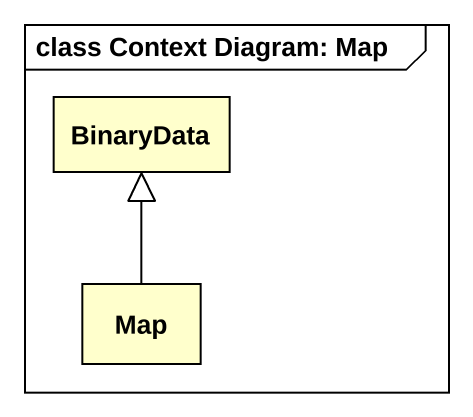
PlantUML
@startuml
mainframe class Context Diagram: Map
hide circle
hide empty members
class BinaryData
class "Map" as Map_
Map_ -up-|> BinaryData
@enduml
